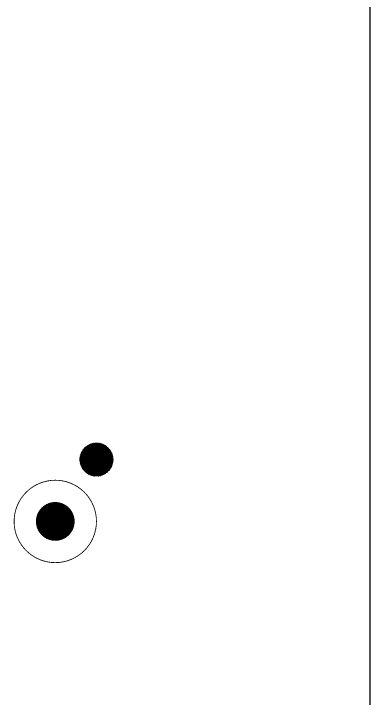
# Model space of a CAD drawing. Header units: millimetres. Extents: x 0 to 400, y 0 to 511.
# Drawn here: x 0 to 43.3, y 192.5 to 275.6 of the extents above; entities that cross this region are included whole.
import ezdxf

# ---------------------------------------------------------------- set-up
doc = ezdxf.new("R2010")
doc.units = ezdxf.units.MM
for name, color, linetype in [('BottomLayer', 5, 'Continuous'), ('BottomSolder', 6, 'Continuous'), ('Mechanical10', 56, 'Continuous'), ('MultiLayer', 9, 'Continuous'), ('PadHoleLayer', 156, 'Continuous'), ('TopLayer', 1, 'Continuous'), ('TopOverlay', 2, 'Continuous'), ('TopSolder', 216, 'Continuous')]:
    doc.layers.add(name, color=color, linetype=linetype)

# ---------------------------------------------------------------- blocks, each defined once
blk = doc.blocks.new('DRILL4_3_853')
at = {"layer": 'BottomLayer', "const_width": 2.25}
blk.add_lwpolyline([(-1.125, 0, 1), (1.125, 0, 1)], format="xyb", close=True, dxfattribs=at)
at = {"layer": 'BottomSolder', "const_width": 2.352}
blk.add_lwpolyline([(-1.176, 0, 1), (1.176, 0, 1)], format="xyb", close=True, dxfattribs=at)
at = {"layer": 'MultiLayer', "const_width": 2.25}
blk.add_lwpolyline([(-1.125, 0, 1), (1.125, 0, 1)], format="xyb", close=True, dxfattribs=at)
at = {"layer": 'PadHoleLayer', "const_width": 2.15}
blk.add_lwpolyline([(-1.075, 0, 1), (1.075, 0, 1)], format="xyb", close=True, dxfattribs=at)
at = {"layer": 'TopLayer', "const_width": 2.25}
blk.add_lwpolyline([(-1.125, 0, 1), (1.125, 0, 1)], format="xyb", close=True, dxfattribs=at)
at = {"layer": 'TopOverlay'}
for points, const_width in [([(5, 0, 1), (-5, 0, 1)], 0.1), ([(-5.025, 0, 1), (-4.975, 0, 1)], 0.05), ([(4.975, 0, 1), (5.025, 0, 1)], 0.05)]:
    blk.add_lwpolyline(points, format="xyb", close=True, dxfattribs=dict(at, const_width=const_width))
at = {"layer": 'TopSolder', "const_width": 2.352}
blk.add_lwpolyline([(-1.176, 0, 1), (1.176, 0, 1)], format="xyb", close=True, dxfattribs=at)

msp = doc.modelspace()

# ---------------------------------------------------------------- linework, layer by layer
at = {"layer": 'Mechanical10', "const_width": 0.01}
msp.add_lwpolyline([(0, 0), (0, 428)], dxfattribs=at)
at = {"layer": 'TopLayer'}
msp.add_line((43.25, 8), (43.25, 346), dxfattribs=at)
for points, const_width in [([(12.066, 221.5, 1), (7.934, 221.5, 1)], 0.013), ([(9.625, 221.5, 1), (10.375, 221.5, 1)], 0.75), ([(7.931, 221.5, 1), (7.937, 221.5, 1)], 0.0065), ([(12.063, 221.5, 1), (12.069, 221.5, 1)], 0.0065)]:
    msp.add_lwpolyline(points, format="xyb", close=True, dxfattribs=dict(at, const_width=const_width))
at = {"layer": 'TopSolder', "const_width": 2.05}
msp.add_lwpolyline([(8.975, 221.5, 1), (11.025, 221.5, 1)], format="xyb", close=True, dxfattribs=at)

# ---------------------------------------------------------------- block references
msp.add_blockref('DRILL4_3_853', (5, 214))

doc.saveas('drawing.dxf')
